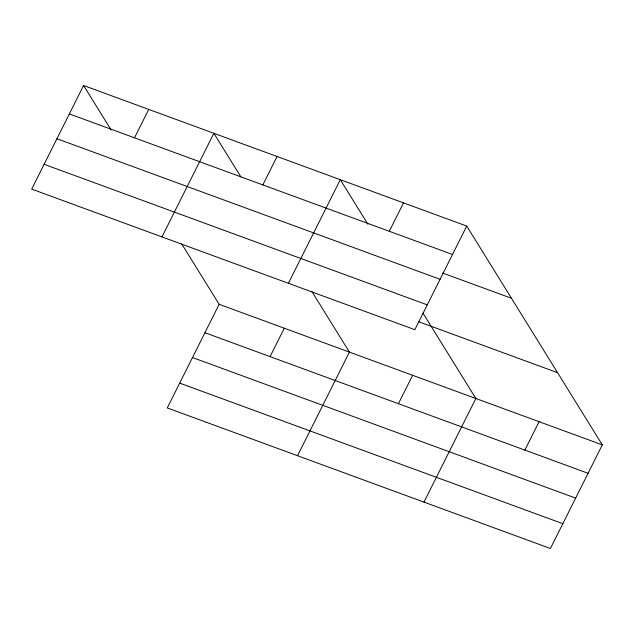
<?xml version="1.0" encoding="UTF-8"?>
<svg xmlns="http://www.w3.org/2000/svg" width="634" height="634" viewBox="0 0 634 634"><rect width="100%" height="100%" fill="white"/><g stroke="black" fill="none" stroke-linecap="round" stroke-linejoin="round"><path stroke-width="0.95" d="M83.585 85.503L31.7 189.114L414.842 329.688L466.735 226.069L83.585 85.503L111.156 130.002M134.495 137.808L148.721 109.397M161.971 236.91L213.856 133.298L240.904 176.957M262.848 184.898L277.074 156.487M181.704 243.86L219.158 304.312L167.265 407.931L550.415 548.497L602.3 444.886L466.735 226.069M288.407 283.303L340.292 179.684L367.863 224.182M270.06 356.617L284.294 328.206M389.284 231.291L403.509 202.88M297.536 455.719L349.421 352.108L311.968 291.656M398.414 403.707L412.647 375.296M423.972 502.112L475.865 398.493L422.933 313.061M524.857 450.1L539.082 421.689M69.36 113.914L452.502 254.48M442.675 273.04L511.472 298.281M56.933 138.727L440.075 279.301M44.126 164.301L427.276 304.867M419.042 321.85L557.563 372.673M219.158 304.312L602.3 444.886M204.933 332.723L588.075 473.289M192.498 357.536L575.648 498.11M179.699 383.11L562.841 523.684"/></g></svg>
